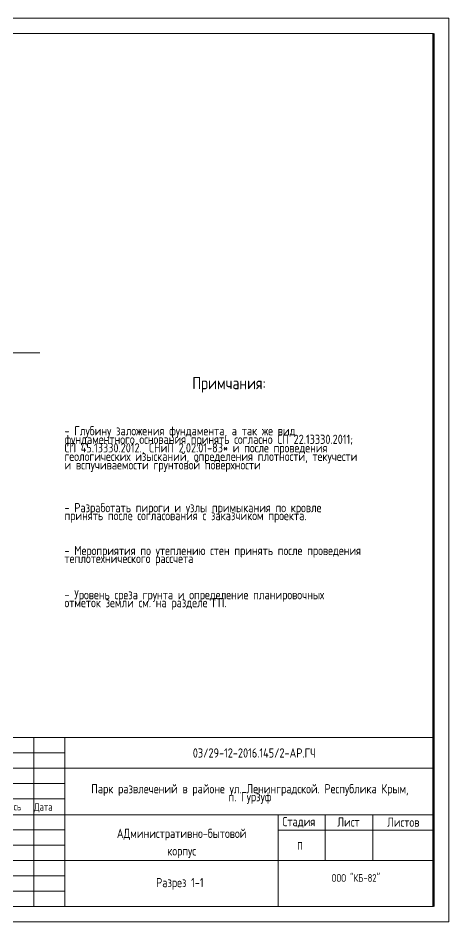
# Model space of a CAD drawing. Header units: feet. Extents: x -10410 to 374725, y -46422 to 88923.
# Drawn here: x 172806 to 186820, y -14688 to 14688 of the extents above; entities that cross this region are included whole.
import ezdxf

# ---------------------------------------------------------------- set-up
doc = ezdxf.new("R2010")
doc.units = ezdxf.units.FT
doc.header["$MEASUREMENT"] = 0
for name, color, linetype, lineweight in [('00_Ном._пера__120', 7, 'Continuous', 5), ('0_Ном._пера__120', 7, 'Continuous', 5), ('0_Ном._пера__241', 7, 'Continuous', 50), ('82323000_Ном._пера__1', 7, 'Continuous', 20), ('82323000_Ном._пера__120', 7, 'Continuous', 5), ('Конструктив - Лестница_Ном._пера__120', 7, 'Continuous', 5), ('Маркер - Оси_Ном._пера__1', 7, 'Continuous', 20), ('Местность - Рельеф_Ном._пера__1', 7, 'Continuous', 20)]:
    doc.layers.add(name, color=color, linetype=linetype, lineweight=lineweight)
doc.styles.add('СГЕНЕРИР_СТИЛЬ_2', font='CS_Gost2304.shx')
doc.styles.add('СГЕНЕРИР_СТИЛЬ_3', font='CS_Gost2304.shx')

msp = doc.modelspace()

# ---------------------------------------------------------------- linework, layer by layer
at = {"layer": '00_Ном._пера__120', "linetype": 'Continuous'}
for p, q in [((174322.80545, -9191.0657), (167827.22938, -9191.0657)), ((174322.80545, -9690.7254), (167827.22938, -9690.7254)), ((174322.80545, -10190.3851), (167827.22938, -10190.3851)), ((174322.80545, -11689.3642), (167827.22938, -11689.3642)), ((174322.80545, -12189.02389), (167827.22938, -12189.02389)), ((174322.80545, -12688.68359), (167827.22938, -12688.68359)), ((174322.80545, -13188.34329), (167827.22938, -13188.34329)), ((174322.80545, -13688.00299), (167827.22938, -13688.00299))]:
    msp.add_line(p, q, dxfattribs=at)
at = {"layer": '0_Ном._пера__120', "linetype": 'Continuous'}
for p, q in [((173323.48606, -14187.66269), (173323.48606, -8691.40601)), ((174322.80545, -14187.66269), (174322.80545, -8691.40601)), ((174322.80545, -9690.7254), (186304.22735, -9690.7254)), ((174322.80545, -10690.0448), (167827.22938, -10690.0448)), ((167832.52823, -11210.5609), (186319.93706, -11210.5609)), ((181265.34687, -11210.5609), (181265.34687, -14187.66269)), ((182790.26086, -12688.68359), (182790.26086, -11210.5609)), ((184343.28207, -12688.68359), (184343.28207, -11210.5609)), ((181291.28176, -11710.2206), (186319.93706, -11710.2206)), ((174322.80545, -12688.68359), (186319.93706, -12688.68359))]:
    msp.add_line(p, q, dxfattribs=at)
at = {"layer": '0_Ном._пера__120', "linetype": 'Continuous', "flags": 128}
msp.add_lwpolyline([(167832.52823, -14187.66269), (186319.93706, -14187.66269), (186319.93706, -8691.40601), (167832.52823, -8691.40601)], close=True, dxfattribs=at)
msp.add_lwpolyline([(167832.52823, -14187.66269), (186319.93706, -14187.66269), (186319.93706, -8691.40601), (167832.52823, -8691.40601)], close=True, dxfattribs=at)
at = {"layer": '0_Ном._пера__241', "linetype": 'Continuous'}
msp.add_line((186319.93706, -14187.66269), (186319.93706, 14187.66269), dxfattribs=at)
at = {"layer": '82323000_Ном._пера__1', "linetype": 'Continuous'}
for p, q in [((186819.93706, 14687.66269), (144876.38895, 14687.66269)), ((186319.93706, 14187.66269), (146876.38895, 14187.66269))]:
    msp.add_line(p, q, dxfattribs=at)
at = {"layer": '82323000_Ном._пера__120', "linetype": 'Continuous'}
for p, q in [((186319.93706, -13831.55953), (186319.93706, 14187.66269)), ((146876.38895, -14187.66269), (186319.93706, -14187.66269)), ((186819.93706, -14687.66269), (144876.38895, -14687.66269))]:
    msp.add_line(p, q, dxfattribs=at)
at = {"layer": 'Конструктив - Лестница_Ном._пера__120', "linetype": 'Continuous'}
msp.add_line((186819.93706, 14687.66269), (186819.93706, -14687.66269), dxfattribs=at)
at = {"layer": 'Местность - Рельеф_Ном._пера__1', "linetype": 'Continuous'}
msp.add_line((167934.0601, 3803.00574), (173517.31239, 3803.00574), dxfattribs=at)

# ---------------------------------------------------------------- texts
at = {"layer": 'Маркер - Оси_Ном._пера__1', "linetype": 'Continuous'}
for s, insert, char_height, attachment_point, style in [('\\A1;{\\FCS_Gost2304.shx;Примчания:}', (179667.69226, 2770.11969), 400, 5, 'СГЕНЕРИР_СТИЛЬ_3'), ('\\A1;{\\FCS_Gost2304.shx;03/29-12-2016.145/2-АР.ГЧ}', (180486.34896, -9197.01119), 300, 5, 'СГЕНЕРИР_СТИЛЬ_2'), ('\\A1;{\\FCS_Gost2304.shx;Подпись}', (171861.57399, -10957.88108), 250, 4, 'СГЕНЕРИР_СТИЛЬ_2'), ('\\A1;{\\FCS_Gost2304.shx;Дата}', (173323.48606, -10976.67423), 250, 4, 'СГЕНЕРИР_СТИЛЬ_2'), ('\\A1;{\\FCS_Gost2304.shx;Стадия}', (181937.31506, -11451.10243), 300, 5, 'СГЕНЕРИР_СТИЛЬ_2'), ('\\A1;{\\FCS_Gost2304.shx;Лист}', (183553.08744, -11439.14133), 300, 5, 'СГЕНЕРИР_СТИЛЬ_2'), ('\\A1;{\\FCS_Gost2304.shx;Листов}', (185333.03046, -11445.35215), 300, 5, 'СГЕНЕРИР_СТИЛЬ_2'), ('\\A1;{\\FCS_Gost2304.shx;П}', (181975.06847, -12219.99564), 250, 5, 'СГЕНЕРИР_СТИЛЬ_2'), ('\\A1;{\\FCS_Gost2304.shx;ООО "КБ-82"}', (183792.64197, -13259.5502), 250, 5, 'СГЕНЕРИР_СТИЛЬ_2'), ('\\A1;{\\FCS_Gost2304.shx;Разрез 1-1}', (178068.47696, -13449.63242), 300, 5, 'СГЕНЕРИР_СТИЛЬ_2')]:
    msp.add_mtext(s, dxfattribs=dict(at, insert=insert, char_height=char_height, attachment_point=attachment_point, style=style))
at = {"layer": 'Маркер - Оси_Ном._пера__1', "linetype": 'Continuous', "char_height": 300, "style": 'СГЕНЕРИР_СТИЛЬ_2'}
for s, insert, width, attachment_point, line_spacing_factor in [('\\A1;{\\FCS_Gost2304.shx;- Глубину заложения фундамента, а так же вид фундаментного основания принять согласно СП 22.13330.2011; СП 45.13330.2012., СНиП 2.02.01-83* и после проведения геологических изысканий, определения плотности, текучести и вспучиваемости грунтовой поверхности}', (174316.19432, 679.91427), 9648.986207, 4, 0.553722), ('\\A1;{\\FCS_Gost2304.shx;- Разработать пироги и узлы примыкания по кровле принять после согласования с заказчиком проекта.}', (174316.19432, -1393.07498), 9648.986207, 4, 0.516693), ('\\A1;{\\FCS_Gost2304.shx;- Мероприятия по утеплению стен принять после проведения теплотехнического рассчета}', (174316.19432, -2786.01498), 9648.986207, 4, 0.516816), ('\\A1;{\\FCS_Gost2304.shx;- Уровень среза грунта и определение планировочных отметок земли см. на разделе ГП.}', (174316.19432, -4223.39749), 9648.986207, 4, 0.516693), ('\\A1;{\\FCS_Gost2304.shx;Парк развлечений в районе ул. Ленинградской. Республика Крым, \\P\\FCS_Gost2304.shx;п. Гурзуф}', (180346.34895, -10529.72455), 11311.0728567, 5, 0.516693), ('\\A1;{\\FCS_Gost2304.shx;АДминистративно-бытовой корпус}', (178125.41068, -12136.08185), 4607.6934986, 5, 1.139351)]:
    msp.add_mtext(s, dxfattribs=dict(at, insert=insert, width=width, attachment_point=attachment_point, line_spacing_factor=line_spacing_factor))

doc.saveas('drawing.dxf')
